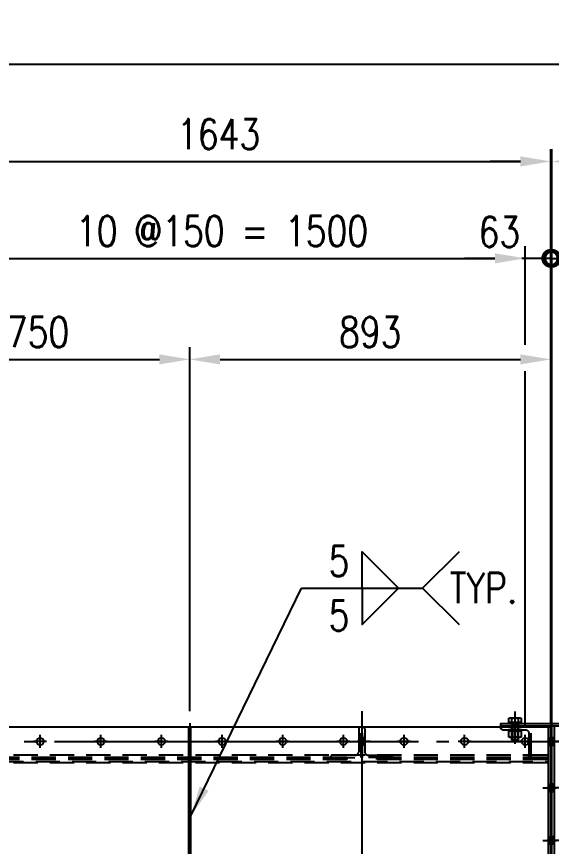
# Model space of a CAD drawing. Header units: millimetres. Extents: x 0 to 232280, y -26939 to 23794.
# Drawn here: x 34706 to 36028, y 14686 to 16741 of the extents above; entities that cross this region are included whole.
import ezdxf
from ezdxf.enums import TextEntityAlignment as Align

# ---------------------------------------------------------------- set-up
doc = ezdxf.new("R2010")
doc.units = ezdxf.units.MM
doc.header["$LTSCALE"] = 30
doc.linetypes.add('JNK-CENTER', pattern=[34, 30, -1.5, 1, -1.5])
doc.linetypes.add('JNK-HIDDEN', pattern=[3, 2, -1])
for name, color, linetype in [('CEN-R', 1, 'JNK-CENTER'), ('CON-G', 3, 'Continuous'), ('CON-W', 7, 'Continuous'), ('CON-Y', 2, 'Continuous'), ('conL-g', 3, 'Continuous'), ('Dim-W', 7, 'Continuous'), ('HID-Y', 2, 'JNK-HIDDEN'), ('RET PL', 2, 'Continuous'), ('STL-OBJT', 7, 'Continuous'), ('TXT-Y', 2, 'Continuous')]:
    doc.layers.add(name, color=color, linetype=linetype)
doc.styles.add('SIMPLEX', font='simplex.shx', dxfattribs={"width": 0.8})
doc.dimstyles.new('DIM30', dxfattribs={"dimscale": 30, "dimtxt": 2.5, "dimasz": 2.5, "dimexe": 1, "dimexo": 1, "dimgap": 1, "dimtad": 1, "dimdec": 0, "dimdsep": 46, "dimtxsty": 'SIMPLEX', "dimcen": 0, "dimclrd": 7, "dimclre": 7, "dimclrt": 2, "dimadec": 1, "dimazin": 2, "dimtfac": 1, "dimtdec": 0, "dimtix": 1, "dimtmove": 2, "dimatfit": 0, "dimfxl": 1, "dimtolj": 1, "dimtzin": 0, "dimarcsym": 0})

# ---------------------------------------------------------------- blocks, each defined once
blk = doc.blocks.new('A$C27160668')
at = {"layer": 'CEN-R'}
blk.add_line((3.492459654808044e-10, -12.9743177323835), (-1.164153218269348e-10, 18.534226872609), dxfattribs=at)
at = {"layer": 'HID-Y'}
for p, q in [((-8.999999999883585, 5.820766091346741e-11), (-9, 5.999999998603016)), ((9, 0), (9.000000000349246, 5.999999998603016))]:
    blk.add_line(p, q, dxfattribs=at)
blk = doc.blocks.new('A$C2FEE125F')
at = {"layer": 'CEN-R'}
for p, q in [((-16.02568226856238, 0), (16.02568226856238, 0)), ((0, 16.02568226856238), (0, -16.02568226856238))]:
    blk.add_line(p, q, dxfattribs=at)
at = {"layer": 'conL-g'}
blk.add_circle((0, 0), 9, dxfattribs=at)
blk = doc.blocks.new('A$C15BF69BD')
at = {"layer": 'CON-W'}
h = blk.add_hatch(dxfattribs=at)
h.set_pattern_fill('ANSI31', color=256, angle=-180, style=0)
h.set_pattern_definition([(314.9999999999999, (-3274.999999998492, 3993.751076035085), (-2.245064030267288, -2.245064030267288), [])])
h.paths.add_polyline_path([(-299.9999999999854, -78.00000000000364), (-299.9999999999854, -75.00000000000364), (-374.9999999999854, -75.00000000000364), (-374.9999999999854, -78.00000000000364)])
h = blk.add_hatch(dxfattribs=at)
h.set_pattern_fill('ANSI31', color=256, angle=-180, style=0)
h.set_pattern_definition([(225, (3274.999999998519, 3993.751076035085), (2.245064030267287, -2.245064030267289), [])])
h.paths.add_polyline_path([(300.0000000000146, -78.00000000000364), (300.0000000000146, -75.00000000000364), (375.0000000000146, -75.00000000000364), (375.0000000000146, -78.00000000000364)])
at = {"layer": 'CEN-R'}
for p, q in [((0, 0), (0, -83.99999999997453)), ((-340.0000000000073, -113.6279968231647), (-340.0000000000073, -34.13445910210066)), ((340.0000591715689, -115.1179328649487), (340.0000591715689, -35.62439514388461)), ((-149.9999999999854, -176.4605144821435), (-149.9999999999854, -61.01078097748177)), ((150.0000000000455, -176.4605144821435), (150.0000000000455, -61.01078097748177)), ((-132.5394855178165, -158.9999999999745), (-167.4605144821544, -158.9999999999745)), ((132.5394855178765, -158.9999999999745), (167.4605144822144, -158.9999999999745))]:
    blk.add_line(p, q, dxfattribs=at)
at = {"layer": 'CON-G', "color": 7}
for points in [[(-348.0000000002765, -81.77128129208722), (-346.4000000002779, -78.99999999997453), (-346.4000000002779, -41.99999999967258)], [(-332.0000000002765, -81.77128129208722), (-333.6000000002787, -78.99999999997453), (-333.6000000002787, -41.99999999967258)], [(332.0000591712924, -83.26121733387117), (333.6000591712982, -80.48993604175848), (333.6000591712982, -43.48993604145653)], [(348.0000591712924, -83.26121733387117), (346.4000591712938, -80.48993604175848), (346.4000591712938, -43.48993604145653)]]:
    blk.add_lwpolyline(points, dxfattribs=at)
at = {"layer": 'CON-W'}
for p, q in [((-374.9999999999854, -78.00000000000364), (-374.9999999999854, -75.00000000000364)), ((-299.9999999999854, -78.00000000000364), (-299.9999999999854, -75.00000000000364)), ((300.0000000000146, -78.00000000000364), (300.0000000000146, -75.00000000000364)), ((375.0000000000146, -78.00000000000364), (375.0000000000146, -75.00000000000364))]:
    blk.add_line(p, q, dxfattribs=at)
at = {"layer": 'CON-Y'}
blk.add_lwpolyline([(375.0000000000146, -77.99999999997453), (-374.9999999999854, -77.99999999997453), (-374.9999999999854, -83.99999999997453), (375.0000000000146, -83.99999999997453)], close=True, dxfattribs=at)
at = {"layer": 'HID-Y'}
for p, q in [((-328.092475674006, -50.00000000000364), (-351.907524305323, -50)), ((-348.0000000002765, -43.59999999967476), (-332.0000000002765, -43.59999999967476)), ((-347.9999999997381, -51.48993604176576), (-347.9999999997381, -64.51006395742661)), ((-331.9999999997344, -51.48993604237694), (-331.9999999997344, -64.51006395641525)), ((351.9075243260304, -50.00000000000364), (328.0924756947206, -50)), ((332.0000591712924, -45.08993604145871), (348.0000591712924, -45.08993604145871)), ((332.0000591718381, -52.97987208354971), (332.0000591718381, -65.99999999921056)), ((348.0000591718381, -52.97987208416089), (348.0000591718381, -65.9999999981992)), ((-328.092475674006, -66.00000000000364), (-351.907524305323, -66.00000000000364)), ((-348.0000000002765, -78.99999999997453), (-332.0000000002765, -78.99999999997453)), ((351.9075243260304, -66.00000000000364), (328.0924756947206, -66.00000000000364)), ((332.0000591712924, -80.48993604175848), (348.0000591712924, -80.48993604175848)), ((-351.9075243260086, -98.19999999997526), (-328.0924756946915, -98.1999999999789)), ((-157.9999999999854, -158.9999999999745), (-157.9999999999854, -83.99999999997453)), ((-157.9999999999854, -83.99999999997453), (-141.9999999999854, -83.99999999997453)), ((-158.0000000000164, -83.99999999997453), (-142.0000000000164, -83.99999999997453)), ((-141.9999999999854, -158.9999999999745), (-141.9999999999854, -83.99999999997453)), ((142.0000000000455, -158.9999999999745), (142.0000000000455, -83.99999999997453)), ((158.0000000000455, -83.99999999997453), (142.0000000000455, -83.99999999997453)), ((158.0000000000146, -83.99999999997453), (142.0000000000146, -83.99999999997453)), ((158.0000000000455, -158.9999999999745), (158.0000000000455, -83.99999999997453)), ((328.0924756740351, -98.19999999997526), (351.9075243053485, -98.1999999999789))]:
    blk.add_line(p, q, dxfattribs=at)
for points in [[(-300.0000000000146, -75.00000000000364), (-375.0000000000146, -75.00000000000364), (-375.0000000000146, -73.00000000000364, -0.4142135623730952), (-371.0000000000146, -69.00000000000364), (-314.5000000000146, -69.00000000000364, 0.4142135623730949), (-306.0000000000146, -60.50000000000364), (-306.0000000000146, -4.000000000003638, -0.4142135623730952), (-302.0000000000146, -3.637978807091713e-12), (-300.0000000000146, -3.637978807091713e-12)], [(300.0000000000146, -75.00000000000364), (375.0000000000146, -75.00000000000364), (375.0000000000146, -73.00000000000364, 0.4142135623730952), (371.0000000000146, -69.00000000000364), (314.5000000000146, -69.00000000000364, -0.4142135623730949), (306.0000000000146, -60.50000000000364), (306.0000000000146, -4.000000000003638, 0.4142135623730952), (302.0000000000146, -3.637978807091713e-12), (300.0000000000146, -3.637978807091713e-12)], [(-355.9999999990032, -51.48993604180941, -0.3726589126610547), (-348.0000000000728, -51.48993604215502, -0.1862420052812082), (-331.9999999996653, -51.48993604226052, -0.3726589126610371), (-324.0000000004729, -51.48993604180941), (-323.9999999998327, -64.51006395776858, -0.3726589126610372), (-331.9999999996653, -64.51006395773948, -0.1862420052812082), (-348.0000000000728, -64.51006395784862, -0.3726589126610547), (-355.9999999990032, -64.51006395819059)], [(324.0000000010405, -51.48993604180941, -0.3726589126610547), (331.9999999999709, -51.48993604215502, -0.1862420052812082), (348.0000000003783, -51.48993604226052, -0.3726589126610371), (355.9999999995707, -51.48993604180941), (356.000000000211, -64.51006395776858, -0.3726589126610372), (348.0000000003783, -64.51006395773948, -0.1862420052812082), (331.9999999999709, -64.51006395784862, -0.3726589126610547), (324.0000000010405, -64.51006395819059)], [(-324.0000000010114, -96.71006395816585, -0.3726589126610514), (-331.9999999999418, -96.71006395782388, -0.1862420052812087), (-348.0000000003492, -96.71006395771474, -0.3726589126610514), (-355.9999999995416, -96.71006395816585), (-356.0000000002765, -86.99999999997453), (-324.0000000002765, -86.99999999997453)], [(355.999999999025, -96.71006395816585, -0.3726589126610514), (348.0000000000982, -96.71006395782388, -0.1862420052812087), (331.9999999996944, -96.71006395771474, -0.3726589126610514), (324.0000000004948, -96.71006395816585), (323.9999999997599, -86.99999999997453), (355.9999999997599, -86.99999999997453)]]:
    blk.add_lwpolyline(points, format="xyb", close=True, dxfattribs=at)
for points in [[(-332.0000000002765, -96.7100639582095), (-332.0000000002765, -43.59999999967476), (-333.6000000002787, -41.99999999967258), (-346.4000000002779, -41.99999999967258), (-348.0000000002765, -43.59999999967476), (-348.0000000002765, -96.7100639582095)], [(348.0000591712924, -98.19999999999345), (348.0000591712924, -45.08993604145871), (346.4000591712938, -43.48993604145653), (333.6000591712982, -43.48993604145653), (332.0000591712924, -45.08993604145871), (332.0000591712924, -98.19999999999345)]]:
    blk.add_lwpolyline(points, dxfattribs=at)
for points in [[(-356.0000000002765, -65.99999999969805), (-324.0000000002765, -65.99999999969805), (-324.0000000002765, -68.99999999969805), (-356.0000000002765, -68.99999999969805)], [(323.9999999997599, -65.99999999969805), (355.9999999997599, -65.99999999969805), (355.9999999997599, -68.99999999969805), (323.9999999997599, -68.99999999969805)], [(-356.0000000002765, -83.99999999967258), (-324.0000000002765, -83.99999999967258), (-324.0000000002765, -86.99999999967258), (-356.0000000002765, -86.99999999967258)], [(323.9999999997599, -83.99999999967258), (355.9999999997599, -83.99999999967258), (355.9999999997599, -86.99999999967258), (323.9999999997599, -86.99999999967258)]]:
    blk.add_lwpolyline(points, close=True, dxfattribs=at)
for centre in [(-149.9999999999854, -158.9999999999745), (150.0000000000455, -158.9999999999745)]:
    blk.add_arc(centre, 8, 180, 0, dxfattribs=at)
blk = doc.blocks.new('A$C0E622BE6')
at = {"layer": 'CEN-R'}
blk.add_line((2.328306436538696e-10, 13.9743177308701), (-3.492459654808044e-10, -17.5342268741224), dxfattribs=at)
at = {"layer": 'HID-Y'}
for p, q in [((-8.999999999883585, -3.000000001222361), (-9.000000000116415, -8.999999999941792)), ((9, -3.000000001164153), (9, -9))]:
    blk.add_line(p, q, dxfattribs=at)
blk = doc.blocks.new('A$C60AB4A3A')
for points in [[(-7.499999999959899, 699.0000054339753), (-7.49999999990169, 681.0000081401658), (7.5000000000401, 699.0000054339762), (7.499999999981889, 681.0000054340926)], [(-7.499999999979652, 584.0000054339753), (-7.499999999921443, 566.0000081401658), (7.500000000020347, 584.0000054339762), (7.499999999962136, 566.0000054340926)], [(-7.500000000001981, 454.0000054339753), (-7.499999999943772, 436.0000081401659), (7.499999999998018, 454.0000054339762), (7.499999999939807, 436.0000054340927)], [(-7.500000000031179, 284.0000027276241), (-7.49999999997297, 266.0000054338147), (7.49999999996882, 284.000002727625), (7.499999999910609, 266.0000027277414)], [(-7.50000000003427, -266.0000027271941), (-7.499999999976062, -284.0000000210035), (7.499999999965729, -266.0000027271932), (7.499999999907518, -284.0000027270768)], [(-7.500000000005071, -436.0000054335453), (-7.499999999946862, -454.0000027273547), (7.499999999994929, -436.0000054335444), (7.499999999936717, -454.000005433428)], [(-7.499999999982744, -566.0000027271941), (-7.499999999924535, -584.0000000210035), (7.500000000017256, -566.0000027271932), (7.499999999959044, -584.0000027270768)], [(-7.499999999962992, -681.0000030975716), (-7.499999999904784, -699.000000391381), (7.500000000037007, -681.0000030975707), (7.499999999978796, -699.0000030974543)]]:
    blk.add_solid(points)
at = {"layer": 'CEN-R'}
for p, q in [((-384.4784062732124, 296.9679005959956), (-335.4564489917375, 191.8399739489437)), ((138.4784062741746, 296.9679005959956), (89.45644899269973, 191.8399739489437)), ((-571.1627555073774, -9.231371222995222e-11), (-455.1669225786882, -9.231371222995222e-11)), ((-569.6627555063733, -9.231371222995222e-11), (-453.6669225776841, -9.231371222995222e-11)), ((323.6627555073355, -9.231371222995222e-11), (207.6669225786463, -9.231371222995222e-11)), ((-384.4784062732151, -296.9679005962457), (-335.4564489917402, -191.8399739491938)), ((138.4784062741774, -296.9679005962457), (89.45644899270246, -191.8399739491938))]:
    blk.add_line(p, q, dxfattribs=at)
for points in [[(-1.500000000040927, 224.9499999985369), (-246, 224.9499999985369)], [(-1.500000000040927, -224.9499999987797), (-246, -224.9499999987797)]]:
    blk.add_lwpolyline(points, dxfattribs=at)
for centre, start, end in [((-245.9999999988631, -1.214175426866859e-10), 90.00000000031268, 269.9999999996873), ((0, -1.214175426866859e-10), 270.3872149620545, 89.61278503794551)]:
    blk.add_arc(centre, 224.9550686499512, start, end, dxfattribs=at)
at = {"layer": 'CON-G'}
for p, q in [((-7.500000000041837, 221.9499999985369), (-7.499999999955435, 724.9999945880431)), ((-1.499999998201929, 724.9999946607609), (1.5000000008813, 724.9999947415658)), ((-1.500000000041837, 215.9498591700326), (-1.499999999955435, 724.9999945880431)), ((1.499999999958163, 215.9498591700235), (1.500000000044565, 724.9999945880431)), ((7.499999999958163, 221.9499999985369), (7.500000000044565, 724.9999945880431)), ((1.499999999959073, 221.9499999985369), (7.499999999958163, 221.9499999985369)), ((-7.500000000041837, -221.9499999987797), (-7.499999999955435, -724.9999945881987)), ((-1.500000000041837, -215.9498591702754), (-1.499999999955435, -724.9999945881987)), ((1.499999999958163, -215.9446920766891), (1.500000000044565, -724.9999945881987)), ((1.499999999959073, -221.9448382033129), (7.499999999958163, -221.9448382033129)), ((7.499999999958163, -221.9448382033129), (7.500000000044565, -724.9999945881987)), ((-1.499999998201929, -724.9999946609164), (1.5000000008813, -724.9999947417214))]:
    blk.add_line(p, q, dxfattribs=at)
for points in [[(-335.7238802547345, 203.0613892674196), (-377.9857064288644, 293.692167971069), (-386.1424765121901, 289.888603615404), (-343.880650338082, 199.2578249117546)], [(89.72388025569671, 203.0613892674196), (131.9857064298267, 293.692167971069), (140.1424765131524, 289.888603615404), (97.88065033904422, 199.2578249117546)], [(-467.9550686489893, 4.499999999907686), (-567.9550686489893, 4.499999999849479), (-567.9550686489893, -4.500000000150521), (-467.9550686489893, -4.500000000092314)], [(221.9550686499515, 4.499999999907686), (321.9550686499515, 4.499999999849479), (321.9550686499515, -4.500000000150521), (221.9550686499515, -4.500000000092314)], [(-335.7238802547372, -203.0613892676552), (-377.9857064288672, -293.6921679713191), (-386.1424765121928, -289.8886036156541), (-343.8806503380847, -199.2578249120047)], [(89.72388025569944, -203.0613892676552), (131.9857064298294, -293.6921679713191), (140.1424765131551, -289.8886036156541), (97.88065033904695, -199.2578249120047)]]:
    blk.add_lwpolyline(points, close=True, dxfattribs=at)
for points in [[(-1.500000000040927, 227.9499999985369), (-246, 227.9499999985369)], [(-1.500000000040927, 221.9499999985369), (-246, 221.9499999985369)], [(-1.500000000041837, 215.9498591700326), (-246, 215.9498591700326)], [(-1.500000000041837, -215.9498591702754), (-246, -215.9498591702754)], [(-1.500000000040927, -221.9499999987797), (-246, -221.9499999987797)], [(-1.500000000041837, -215.9499999987797), (-128.5000000000073, -215.9499999987797)], [(-1.500000000040927, -227.9499999987797), (-246, -227.9499999987797)]]:
    blk.add_lwpolyline(points, dxfattribs=at)
for centre, radius, start, end in [((-245.9999999988631, -1.214175426866859e-10), 227.9550686499512, 90.00000000031268, 269.9999999996873), ((0, -1.214175426866859e-10), 227.9550686499512, 270.3872149620545, 89.61278503794551), ((-245.9999999988631, -1.214175426866859e-10), 221.9550686499512, 90.00000000031268, 269.9999999996873), ((-245.9999999988631, -1.214175426866859e-10), 215.9550686499512, 90.00000000031268, 269.9999999996873), ((0, -1.214175426866859e-10), 221.9550686499512, 270.3872149620545, 89.61278503794551), ((0, -1.214175426866859e-10), 215.9550686499512, 270.397973341826, 89.60202665822614)]:
    blk.add_arc(centre, radius, start, end, dxfattribs=at)
at = {"layer": 'STL-OBJT', "xscale": -1}
for p, rotation in [((-7.50000027770932, 690.0000054336007), 90), ((-7.500001055711436, 690.0000000211753), 90), ((-7.5000002777806, 690.0000027272495), 90), ((-7.500001055640157, 690.0000027275265), 90), ((10.49999789287363, 690.0000081403189), 270), ((10.49999867080446, 690.0000054342447), 270), ((-7.500000277729074, 575.0000054336007), 90), ((-7.500001055711436, 575.0000000211753), 90), ((-7.5000002777806, 575.0000027272495), 90), ((-7.50000105565991, 575.0000027275265), 90), ((10.49999789285387, 575.0000081403189), 270), ((10.49999867078471, 575.0000054342447), 270), ((-7.500000277751402, 445.0000054336007), 90), ((-7.500001055711436, 445.0000000211753), 90), ((-7.5000002777806, 445.0000027272495), 90), ((-7.500001055682239, 445.0000027275265), 90), ((10.49999789283155, 445.0000081403189), 270), ((10.49999867076238, 445.0000054342447), 270), ((-7.500001055711436, 275.0000000211753), 90), ((-7.5000002777806, 275.0000027272495), 90), ((10.49999789280235, 275.0000054339677), 270), ((10.49999867073318, 275.0000027278935), 270), ((7.499998947315362, -275.0000000211744), 270), ((7.499999725246198, -275.0000027272486), 270), ((10.49999922319904, -275.000000021119), 270), ((10.50000000112988, -275.0000027271932), 270), ((7.499998947315362, -445.0000000211744), 270), ((7.499999725246198, -445.0000027272486), 270), ((10.49999922322824, -445.0000027274702), 270), ((10.50000000115908, -445.0000054335444), 270), ((7.499998947315362, -575.0000000211744), 270), ((7.499999725246198, -575.0000027272486), 270), ((10.49999922325057, -575.000000021119), 270), ((10.50000000118141, -575.0000027271932), 270), ((10.49999922327032, -690.0000003914965), 270), ((10.50000000120116, -690.0000030975707), 270)]:
    blk.add_blockref('A$C0E622BE6', p, dxfattribs=dict(at, rotation=rotation))
at = {"layer": 'STL-OBJT'}
for p, rotation in [((-7.500001055640157, 690.0000081403733), 90), ((-7.50000027770932, 690.0000054342992), 90), ((-4.50000211015317, 690.0000081403189), 90), ((-4.500001332222334, 690.0000054342447), 90), ((7.499999725317478, 690.0000054336007), 270), ((7.499998947315362, 690.0000000211753), 270), ((7.499999725246198, 690.0000027272495), 270), ((7.499998947386642, 690.0000027275265), 270), ((-7.50000105565991, 575.0000081403733), 90), ((-7.500000277729074, 575.0000054342992), 90), ((-4.500002110172924, 575.0000081403189), 90), ((-4.500001332242087, 575.0000054342447), 90), ((7.499999725297725, 575.0000054336007), 270), ((7.499998947315362, 575.0000000211753), 270), ((7.499999725246198, 575.0000027272495), 270), ((7.499998947366889, 575.0000027275265), 270), ((-7.500001055682239, 445.0000081403733), 90), ((-7.500000277751402, 445.0000054342992), 90), ((-4.500002110195252, 445.0000081403189), 90), ((-4.500001332264416, 445.0000054342447), 90), ((7.499999725275396, 445.0000054336007), 270), ((7.499998947315362, 445.0000000211753), 270), ((7.499999725246198, 445.0000027272495), 270), ((7.49999894734456, 445.0000027275265), 270), ((-7.500001055711436, 275.0000054340221), 90), ((-7.5000002777806, 275.000002727948), 90), ((-4.50000211022445, 275.0000054339677), 90), ((-4.500001332293614, 275.0000027278935), 90), ((7.499998947315362, 275.0000000211753), 270), ((7.499999725246198, 275.0000027272495), 270), ((-10.50000000119842, -275.0000000211199), 90), ((-10.49999922326759, -275.0000027271941), 90), ((-7.500001055711436, -275.0000000211744), 90), ((-7.5000002777806, -275.0000027272486), 90), ((-10.50000000116922, -445.0000027274712), 90), ((-10.49999922323839, -445.0000054335453), 90), ((-7.500001055711436, -445.0000000211744), 90), ((-7.5000002777806, -445.0000027272486), 90), ((-10.5000000011469, -575.00000002112), 90), ((-10.49999922321606, -575.0000027271941), 90), ((-7.500001055711436, -575.0000000211744), 90), ((-7.5000002777806, -575.0000027272486), 90), ((-10.50000000112714, -690.0000003914975), 90), ((-10.49999922319631, -690.0000030975716), 90)]:
    blk.add_blockref('A$C0E622BE6', p, dxfattribs=dict(at, rotation=rotation))
blk = doc.blocks.new('*D425')
at = {"layer": 'DEFPOINTS', "color": 0, "transparency": 16777216}
for p in [(31758.30832975564, 16622.29908382331), (31758.30832975564, 14960.09542018129), (43260.30832897822, 14961.3321983486)]:
    blk.add_point(p, dxfattribs=at)
at = {"layer": 'Dim-W', "color": 7, "lineweight": -2, "transparency": 16777216}
for p, q in [((31758.30832975564, 16174.90709074047), (31758.30832975564, 16652.29908382331)), ((43260.30832897822, 16398.39503547969), (43260.30832897822, 16652.29908382331)), ((43185.30832897822, 16622.29908382331), (31833.30832975564, 16622.29908382331)), ((43260.30832897822, 16174.90709074047), (43260.30832897822, 16351.1074354878)), ((31758.30832975564, 14990.09542018129), (31758.30832975564, 16122.06821583504)), ((43260.30832897822, 14991.3321983486), (43260.30832897822, 16122.06821583504))]:
    blk.add_line(p, q, dxfattribs=at)
at = {"layer": 'Dim-W', "color": 7, "transparency": 16777216}
for points in [[(31833.30832975564, 16634.79908382331), (31833.30832975564, 16609.79908382331), (31758.30832975564, 16622.29908382331)], [(43185.30832897822, 16634.79908382331), (43185.30832897822, 16609.79908382331), (43260.30832897822, 16622.29908382331)]]:
    blk.add_solid(points, dxfattribs=at)
at = {"layer": 'Dim-W', "color": 2, "transparency": 16777216, "insert": (37583.31035999046, 16691.65403653973), "char_height": 75, "attachment_point": 5, "style": 'SIMPLEX'}
blk.add_mtext('\\A1;11502', dxfattribs=at)
blk = doc.blocks.new('_DotSmall')
at = {"color": 0, "linetype": 'ByBlock', "const_width": 0.5}
blk.add_lwpolyline([(-0.0625, 0, 1), (0.0625, 0, 1)], format="xyb", close=True, dxfattribs=at)
blk = doc.blocks.new('*D436')
at = {"layer": 'DEFPOINTS', "color": 0, "transparency": 16777216}
for p in [(36104.80805853949, 16142.29908652945), (36029.80832897639, 14957.35788601817), (36104.80805853949, 14957.35788601817)]:
    blk.add_point(p, dxfattribs=at)
at = {"layer": 'Dim-W', "color": 7, "lineweight": -2, "transparency": 16777216}
for p, q in [((36029.80832897639, 14987.35788601817), (36029.80832897639, 16172.29908652945)), ((36104.80805853949, 15927.8204961555), (36104.80805853949, 16172.29908652945)), ((36029.80832897639, 16142.29908652945), (35954.80832897639, 16142.29908652945)), ((36029.80832897639, 16142.29908652945), (36104.80805853949, 16142.29908652945)), ((36104.80805853949, 16142.29908652945), (36179.80805853949, 16142.29908652945)), ((36104.80805853949, 14987.35788601817), (36104.80805853949, 15862.67558940479))]:
    blk.add_line(p, q, dxfattribs=at)
at = {"layer": 'Dim-W', "color": 7, "lineweight": -2, "transparency": 16777216, "xscale": 75, "yscale": 75, "zscale": 75}
blk.add_blockref('_DotSmall', (36029.80832897639, 16142.29908652945), dxfattribs=at)
at = {"layer": 'Dim-W', "color": 7, "lineweight": -2, "transparency": 16777216, "xscale": 75, "yscale": 75, "zscale": 75, "rotation": 180}
blk.add_blockref('_DotSmall', (36104.80805853949, 16142.29908652945), dxfattribs=at)
at = {"layer": 'Dim-W', "color": 2, "transparency": 16777216, "insert": (36115.88091225539, 16059.95693785437), "char_height": 75, "attachment_point": 5, "style": 'SIMPLEX'}
blk.add_mtext('\\A1;75', dxfattribs=at)
blk = doc.blocks.new('*D440')
at = {"layer": 'DEFPOINTS', "color": 0, "transparency": 16777216}
for p in [(35963.80143506311, 16142.29909126514), (36026.80832897639, 14981.33219699579), (35963.80143506311, 14957.35788657158)]:
    blk.add_point(p, dxfattribs=at)
at = {"layer": 'Dim-W', "color": 7, "lineweight": -2, "transparency": 16777216}
for p, q in [((35963.80143506311, 15927.8204961555), (35963.80143506311, 16172.29909126514)), ((36026.80832897639, 15011.33219699579), (36026.80832897639, 16172.29909126514)), ((35888.80143506311, 16142.29909126514), (35813.80143506311, 16142.29909126514)), ((36026.80832897639, 16142.29909126514), (35963.80143506311, 16142.29909126514)), ((36026.80832897639, 16142.29909126514), (36101.80832897639, 16142.29909126514)), ((35963.80143506311, 14987.35788657158), (35963.80143506311, 15862.67558940479))]:
    blk.add_line(p, q, dxfattribs=at)
at = {"layer": 'Dim-W', "color": 7, "transparency": 16777216}
blk.add_solid([(35888.80143506311, 16154.79909126514), (35888.80143506311, 16129.79909126514), (35963.80143506311, 16142.29909126514)], dxfattribs=at)
at = {"layer": 'Dim-W', "color": 7, "lineweight": -2, "transparency": 16777216, "xscale": 75, "yscale": 75, "zscale": 75, "rotation": 180}
blk.add_blockref('_DotSmall', (36026.80832897639, 16142.29909126514), dxfattribs=at)
at = {"layer": 'Dim-W', "color": 2, "transparency": 16777216, "insert": (35899.56555558086, 16207.83580525409), "char_height": 75, "attachment_point": 5, "style": 'SIMPLEX'}
blk.add_mtext('\\A1;63', dxfattribs=at)
blk = doc.blocks.new('*D447')
at = {"layer": 'DEFPOINTS', "color": 0, "transparency": 16777216}
for p in [(35963.80143506311, 16142.29909126514), (34463.80143506311, 14992.35788621983), (35963.80143506311, 14987.35788657158)]:
    blk.add_point(p, dxfattribs=at)
at = {"layer": 'Dim-W', "color": 7, "lineweight": -2, "transparency": 16777216}
for p, q in [((34463.80143506311, 15927.8204961555), (34463.80143506311, 16172.29909126514)), ((35963.80143506311, 15927.8204961555), (35963.80143506311, 16172.29909126514)), ((34538.80143506311, 16142.29909126514), (35888.80143506311, 16142.29909126514)), ((34463.80143506311, 15022.35788621983), (34463.80143506311, 15862.67558940479)), ((35963.80143506311, 15017.35788657158), (35963.80143506311, 15862.67558940479))]:
    blk.add_line(p, q, dxfattribs=at)
at = {"layer": 'Dim-W', "color": 7, "transparency": 16777216}
for points in [[(34538.80143506311, 16154.79909126514), (34538.80143506311, 16129.79909126514), (34463.80143506311, 16142.29909126514)], [(35888.80143506311, 16154.79909126514), (35888.80143506311, 16129.79909126514), (35963.80143506311, 16142.29909126514)]]:
    blk.add_solid(points, dxfattribs=at)
at = {"layer": 'Dim-W', "color": 2, "transparency": 16777216, "insert": (35213.80143506311, 16209.79909126514), "char_height": 75, "attachment_point": 5, "style": 'SIMPLEX'}
blk.add_mtext('\\A1;10 @150 = 1500', dxfattribs=at)
blk = doc.blocks.new('*D312')
at = {"layer": 'DEFPOINTS', "color": 0, "transparency": 16777216}
for p in [(35133.80831945183, 15892.14870993071), (34383.80831945266, 14981.3321970814), (35133.80831945183, 14991.33219702034)]:
    blk.add_point(p, dxfattribs=at)
at = {"layer": 'Dim-W', "color": 7, "lineweight": -2, "transparency": 16777216}
for p, q in [((34383.80831945266, 15011.3321970814), (34383.80831945266, 15922.14870993071)), ((35133.80831945183, 15021.33219702034), (35133.80831945183, 15922.14870993071)), ((34458.80831945266, 15892.14870993071), (35058.80831945183, 15892.14870993071))]:
    blk.add_line(p, q, dxfattribs=at)
at = {"layer": 'Dim-W', "color": 7, "transparency": 16777216}
for points in [[(34458.80831945266, 15904.64870993071), (34458.80831945266, 15879.64870993071), (34383.80831945266, 15892.14870993071)], [(35058.80831945183, 15904.64870993071), (35058.80831945183, 15879.64870993071), (35133.80831945183, 15892.14870993071)]]:
    blk.add_solid(points, dxfattribs=at)
at = {"layer": 'Dim-W', "color": 2, "transparency": 16777216, "insert": (34758.80831945224, 15959.64870993071), "char_height": 75, "attachment_point": 5, "style": 'SIMPLEX'}
blk.add_mtext('\\A1;750', dxfattribs=at)
blk = doc.blocks.new('*D317')
at = {"color": 7, "lineweight": -2, "transparency": 16777216}
for p, q in [((35133.80831945183, 15021.33219702034), (35133.80831945183, 15922.14870993071)), ((36026.80832897639, 15023.83219706847), (36026.80832897639, 15922.14870993071)), ((35208.80831945183, 15892.14870993071), (35951.80832897639, 15892.14870993071))]:
    blk.add_line(p, q, dxfattribs=at)
at = {"color": 7, "transparency": 16777216}
for points in [[(35208.80831945183, 15904.64870993071), (35208.80831945183, 15879.64870993071), (35133.80831945183, 15892.14870993071)], [(35951.80832897639, 15904.64870993071), (35951.80832897639, 15879.64870993071), (36026.80832897639, 15892.14870993071)]]:
    blk.add_solid(points, dxfattribs=at)
at = {"layer": 'DEFPOINTS', "color": 0, "transparency": 16777216}
for p in [(36026.80832897639, 15892.14870993071), (35133.80831945183, 14991.33219702034), (36026.80832897639, 14993.83219706847)]:
    blk.add_point(p, dxfattribs=at)
at = {"color": 2, "transparency": 16777216, "insert": (35580.30832421411, 15959.64870993071), "char_height": 75, "attachment_point": 5, "style": 'SIMPLEX'}
blk.add_mtext('\\A1;893', dxfattribs=at)
blk = doc.blocks.new('*D319')
at = {"color": 7, "lineweight": -2, "transparency": 16777216}
for p, q in [((36026.80832897639, 15011.33219699576), (36026.80832897639, 16412.29909052072)), ((34458.80831945183, 16382.29909052072), (35951.80832897639, 16382.29909052072))]:
    blk.add_line(p, q, dxfattribs=at)
at = {"color": 7, "transparency": 16777216}
for points in [[(34458.80831945183, 16394.79909052072), (34458.80831945183, 16369.79909052072), (34383.80831945183, 16382.29909052072)], [(35951.80832897639, 16394.79909052072), (35951.80832897639, 16369.79909052072), (36026.80832897639, 16382.29909052072)]]:
    blk.add_solid(points, dxfattribs=at)
at = {"layer": 'DEFPOINTS', "color": 0, "transparency": 16777216}
for p in [(34383.80831945183, 16382.29909052072), (36026.80832897639, 16382.29909052072), (36026.80832897639, 14981.33219699576)]:
    blk.add_point(p, dxfattribs=at)
at = {"color": 2, "transparency": 16777216, "insert": (35205.30832421411, 16449.79909052072), "char_height": 75, "attachment_point": 5, "style": 'SIMPLEX'}
blk.add_mtext('\\A1;1643', dxfattribs=at)
blk = doc.blocks.new('*D457')
at = {"layer": 'DEFPOINTS', "color": 0, "transparency": 16777216}
for p in [(36029.80832897639, 16382.29909052072), (36026.80832897639, 14961.33220228193), (36029.80832897639, 14961.3322022841)]:
    blk.add_point(p, dxfattribs=at)
at = {"layer": 'Dim-W', "color": 7, "lineweight": -2, "transparency": 16777216}
for p, q in [((36026.80832897639, 14991.33220228193), (36026.80832897639, 16412.29909052072)), ((36029.80832897639, 14991.3322022841), (36029.80832897639, 16412.29909052072)), ((35951.80832897639, 16382.29909052072), (35876.80832897639, 16382.29909052072)), ((36026.80832897639, 16382.29909052072), (36029.80832897639, 16382.29909052072)), ((36104.80832897639, 16382.29909052072), (36179.80832897639, 16382.29909052072))]:
    blk.add_line(p, q, dxfattribs=at)
at = {"layer": 'Dim-W', "color": 7, "transparency": 16777216}
for points in [[(35951.80832897639, 16394.79909052072), (35951.80832897639, 16369.79909052072), (36026.80832897639, 16382.29909052072)], [(36104.80832897639, 16394.79909052072), (36104.80832897639, 16369.79909052072), (36029.80832897639, 16382.29909052072)]]:
    blk.add_solid(points, dxfattribs=at)
at = {"layer": 'Dim-W', "color": 2, "transparency": 16777216, "insert": (36100.03226905459, 16461.04909052072), "char_height": 75, "attachment_point": 5, "style": 'SIMPLEX'}
blk.add_mtext('\\A1;*3', dxfattribs=at)

msp = doc.modelspace()

# ---------------------------------------------------------------- hatches: boundary and pattern name
at = {"layer": 'CON-W'}
h = msp.add_hatch(color=256, dxfattribs=at)
h.paths.add_polyline_path([(35557.80833748591, 14946.33219790587), (35551.80833748591, 14946.33219790596), (35551.80833748591, 14955.3321979058), (35557.80833748591, 14955.33219790615)])
h.paths.add_polyline_path([(35557.80833748591, 14937.3321979058), (35551.80833748591, 14937.33219790592), (35551.80833748591, 14946.33219790596), (35557.80833748591, 14946.33219790587)])
h = msp.add_hatch(color=256, dxfattribs=at)
h.paths.add_polyline_path([(35560.80832036573, 14946.33219790587), (35566.80832036573, 14946.33219790596), (35566.80832036573, 14955.3321979058), (35560.80832036573, 14955.33219790615)])
h.paths.add_polyline_path([(35560.80832036573, 14937.3321979058), (35566.80832036573, 14937.33219790592), (35566.80832036573, 14946.33219790596), (35560.80832036573, 14946.33219790587)])

# ---------------------------------------------------------------- linework, layer by layer
for points in [[(35559.93788621928, 15325.47608812205), (35559.93788621928, 15415.47608812205), (35649.93788621928, 15325.47608812205)], [(35559.93788621928, 15325.47608812205), (35559.93788621928, 15235.47608812205), (35649.93788621928, 15325.47608812205)]]:
    msp.add_lwpolyline(points)
at = {"layer": 'CEN-R'}
for p, q in [((35559.30832892572, 15021.33219702985), (35559.30832892581, 13491.33220244192)), ((36028.30832897509, 13491.33220244202), (36028.308328975, 15021.33219703008)), ((35133.80831945183, 14991.33219568258), (35133.80831945174, 13521.33220244762)), ((31739.33401124645, 14946.33219973605), (43279.28264671031, 14946.33220244212))]:
    msp.add_line(p, q, dxfattribs=at)
at = {"layer": 'CON-G'}
msp.add_line((36026.80832897682, 14981.33219432392), (33383.80831945217, 14981.33219439658), dxfattribs=at)
msp.add_lwpolyline([(35130.80831945174, 13531.33220244762), (35136.80831945174, 13531.33220244762), (35136.80831945183, 14981.33219568258), (35130.80831945183, 14981.33219568258)], close=True, dxfattribs=at)
at = {"layer": 'CON-W'}
msp.add_line((35409.93788621924, 15325.47608812205), (35709.93788621928, 15325.47608812205), dxfattribs=at)
msp.add_lwpolyline([(35799.93788621928, 15415.47608812205), (35709.93788621928, 15325.47608812205), (35799.93788621928, 15235.47608812205)], dxfattribs=at)
at = {"layer": 'HID-Y'}
for p, q in [((36017.80832897639, 14912.33219432392), (33392.80831945081, 14912.33219718349)), ((35522.80832892581, 14906.33219973588), (33392.80831945081, 14906.33219988956)), ((35522.80832892581, 14901.33219973588), (33392.80831945081, 14901.33219988958)), ((35522.80832892581, 14906.33219702982), (35522.80832892581, 14901.33219973588)), ((35595.80832892581, 14906.33219702982), (35595.80832892581, 14901.33219973588)), ((36017.80832897639, 14906.33219702998), (35595.80832892581, 14906.33219973588)), ((36017.80832897639, 14901.33219702998), (35595.80832892581, 14901.33219973588))]:
    msp.add_line(p, q, dxfattribs=at)
for points in [[(35557.80832892581, 14906.33219702982), (35557.80832892581, 14981.33219702982), (35555.80832892581, 14981.33219702982, 0.4142135623730952), (35551.80832892581, 14977.33219702982), (35551.80832892581, 14920.83219702982, -0.4142135623730949), (35543.30832892581, 14912.33219702982), (35486.40832898465, 14912.33219702984, 0.4142135623730952), (35482.40832898465, 14908.33219702984), (35482.40832898465, 14906.33219702984)], [(35560.80832892581, 14906.33219702982), (35560.80832892581, 14981.33219702982), (35562.80832892581, 14981.33219702982, -0.4142135623730952), (35566.80832892581, 14977.33219702982), (35566.80832892581, 14920.83219702982, 0.4142135623730949), (35575.30832892581, 14912.33219702982), (35631.80832892581, 14912.33219702982, -0.4142135623730952), (35635.80832892581, 14908.33219702982), (35635.80832892581, 14906.33219702982)]]:
    msp.add_lwpolyline(points, format="xyb", close=True, dxfattribs=at)
at = {"layer": 'RET PL', "color": 6, "linetype": 'JNK-HIDDEN'}
msp.add_lwpolyline([(34392.8083194518, 14896.33219687892), (36017.80832897507, 14896.33219687892), (36017.80832897507, 14893.33219687892), (34392.8083194518, 14893.33219687892)], dxfattribs=at)

# ---------------------------------------------------------------- block references
msp.add_blockref('A$C60AB4A3A', (36028.30832897635, 14256.33219973607))
at = {"layer": 'CON-G', "rotation": 180}
for p in [(34763.80143506311, 14946.33220116684), (34913.80143506311, 14946.33220120202), (35063.80143506311, 14946.33220117622), (35213.80143506311, 14946.33220145527), (35363.80143506311, 14946.33220142948), (35513.80143506311, 14946.33220134271), (35663.80143506311, 14946.33220137789), (35813.80143506311, 14946.33220135209), (35963.80143506311, 14946.33220163114)]:
    msp.add_blockref('A$C2FEE125F', p, dxfattribs=at)
at = {"layer": 'CON-W', "xscale": -1, "rotation": 180}
msp.add_blockref('A$C15BF69BD', (36278.30832900377, 14906.33219985672), dxfattribs=at)
at = {"layer": 'STL-OBJT', "rotation": 270}
msp.add_blockref('A$C27160668', (35551.80832865126, 14946.33220063373), dxfattribs=at)
at = {"layer": 'STL-OBJT', "xscale": -1, "rotation": 90}
msp.add_blockref('A$C27160668', (35566.80832864844, 14946.33220063373), dxfattribs=at)

# ---------------------------------------------------------------- texts
at = {"layer": 'CON-W', "color": 2, "style": 'SIMPLEX', "width": 0.8}
for p in [(35477.43788621924, 15355.47608812204), (35477.43788621924, 15220.47608812208)]:
    msp.add_text('5', height=74.99999999999999, dxfattribs=at).set_placement(p)
at = {"layer": 'TXT-Y', "style": 'SIMPLEX', "width": 0.8}
msp.add_text('TYP.', height=74.99999999999999, dxfattribs=at).set_placement((35777.07879164677, 15326.07608812204), align=Align.MIDDLE_LEFT)

# ---------------------------------------------------------------- dimensions: what is measured, and where the dimension line sits
for base, p1, p2, picture, middle in [((36026.80832897639, 16382.29909052072), (34383.80831945183, 16382.29909052072), (36026.80832897639, 14981.33219699576), '*D319', (35205.30832421411, 16449.79909052072)), ((36026.80832897639, 15892.14870993071), (35133.80831945183, 14991.33219702034), (36026.80832897639, 14993.83219706847), '*D317', (35580.30832421411, 15959.64870993071))]:
    dim = msp.add_linear_dim(base=base, p1=p1, p2=p2, dimstyle='DIM30')
    dim.commit()
    dim.dimension.update_dxf_attribs({"geometry": picture, "text_midpoint": middle})
at = {"layer": 'Dim-W'}
dim = msp.add_linear_dim(base=(31758.30832975564, 16622.29908382331), p1=(43260.30832897822, 14961.3321983486), p2=(31758.30832975564, 14960.09542018129), angle=180, dimstyle='DIM30', dxfattribs=at)
dim.commit()
dim.dimension.update_dxf_attribs({"geometry": '*D425', "text_midpoint": (37583.31035999046, 16691.65403653973), "dimtype": 160})
dim = msp.add_linear_dim(base=(36029.80832897639, 16382.29909052072), p1=(36026.80832897639, 14961.33220228193), p2=(36029.80832897639, 14961.3322022841), text='*<>', dimstyle='DIM30', dxfattribs=at)
dim.commit()
dim.dimension.update_dxf_attribs({"geometry": '*D457', "text_midpoint": (36100.03226905459, 16461.04909052072), "dimtype": 160})
dim = msp.add_linear_dim(base=(35963.80143506311, 16142.29909126514), p1=(34463.80143506311, 14992.35788621983), p2=(35963.80143506311, 14987.35788657158), text='10 @150 = <>', dimstyle='DIM30', dxfattribs=at)
dim.commit()
dim.dimension.update_dxf_attribs({"geometry": '*D447', "text_midpoint": (35213.80143506311, 16209.79909126514)})
dim = msp.add_linear_dim(base=(35963.80143506311, 16142.29909126514), p1=(36026.80832897639, 14981.33219699579), p2=(35963.80143506311, 14957.35788657158), angle=180, dimstyle='DIM30', override={"dimblk1": 'DotSmall', "dimsah": 1}, dxfattribs=at)
dim.commit()
dim.dimension.update_dxf_attribs({"geometry": '*D440', "text_midpoint": (35899.56555558086, 16207.83580525409), "dimtype": 160})
dim = msp.add_linear_dim(base=(36104.80805853949, 16142.29908652945), p1=(36029.80832897639, 14957.35788601817), p2=(36104.80805853949, 14957.35788601817), dimstyle='DIM30', override={"dimdec": 1, "dimblk1": 'DotSmall', "dimblk2": 'DotSmall', "dimsah": 1}, dxfattribs=at)
dim.commit()
dim.dimension.update_dxf_attribs({"geometry": '*D436', "text_midpoint": (36115.88091225539, 16059.95693785437), "dimtype": 160})
dim = msp.add_linear_dim(base=(35133.80831945183, 15892.14870993071), p1=(34383.80831945266, 14981.3321970814), p2=(35133.80831945183, 14991.33219702034), dimstyle='DIM30', dxfattribs=at)
dim.commit()
dim.dimension.update_dxf_attribs({"geometry": '*D312', "text_midpoint": (34758.80831945224, 15959.64870993071)})

# ---------------------------------------------------------------- leaders
at = {"layer": 'CON-W'}
msp.add_leader([(35136.80831945181, 14761.92579544682), (35409.93788621924, 15325.47608812205)], dimstyle='DIM30', override={"dimgap": 1, "dimtad": 0}, dxfattribs=at)

doc.saveas('drawing.dxf')
